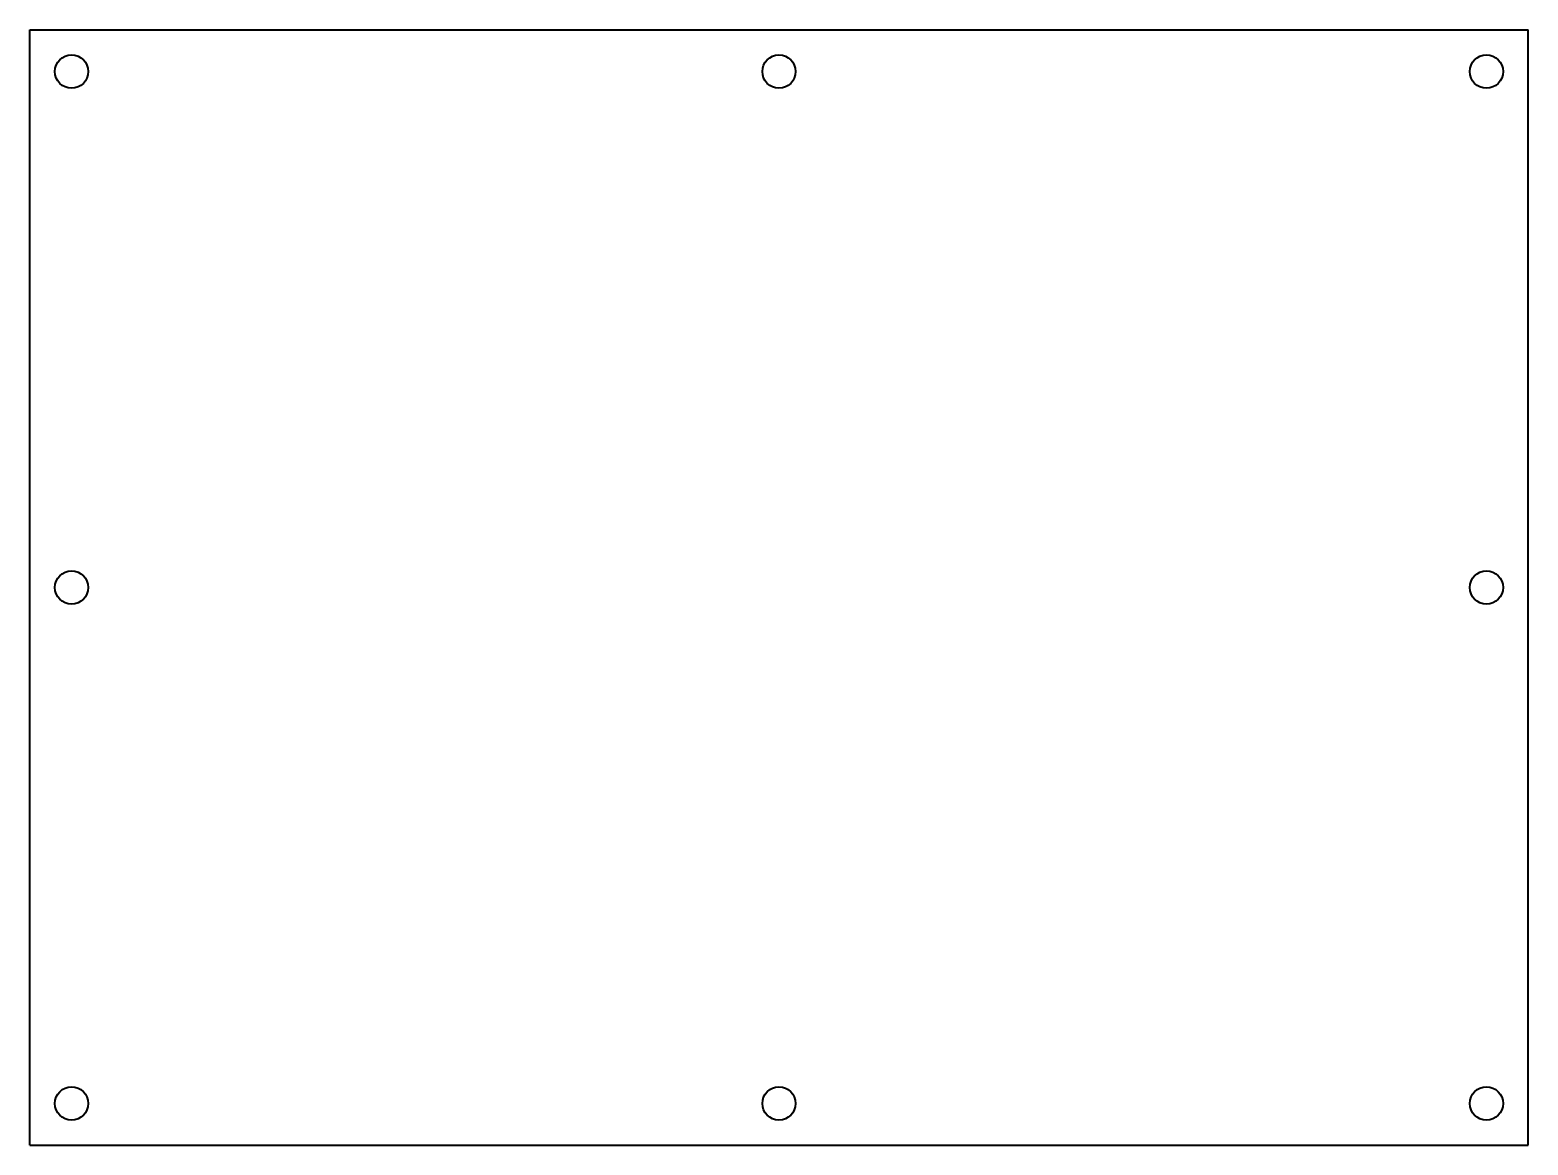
# Model space of a CAD drawing. Header units: millimetres. Extents: x 84.5 to 174.5, y 56.8 to 123.8.
import ezdxf

# ---------------------------------------------------------------- set-up
doc = ezdxf.new("R2010")
doc.units = ezdxf.units.MM
doc.header["$LTSCALE"] = 12.7
doc.header["$MEASUREMENT"] = 0
doc.layers.add('Visible', color=7, linetype='Continuous', lineweight=40)

msp = doc.modelspace()

# ---------------------------------------------------------------- linework, layer by layer
at = {"layer": 'Visible'}
for p, q in [((84.545, 123.846), (174.545, 123.846)), ((84.545, 56.846), (84.545, 123.846)), ((174.545, 56.846), (174.545, 123.846)), ((84.545, 56.846), (174.545, 56.846))]:
    msp.add_line(p, q, dxfattribs=at)
for centre in [(87.045, 121.346), (129.545, 121.346), (172.045, 121.346), (87.045, 90.346), (172.045, 90.346), (87.045, 59.346), (129.545, 59.346), (172.045, 59.346)]:
    msp.add_circle(centre, 1, dxfattribs=at)

doc.saveas('drawing.dxf')
